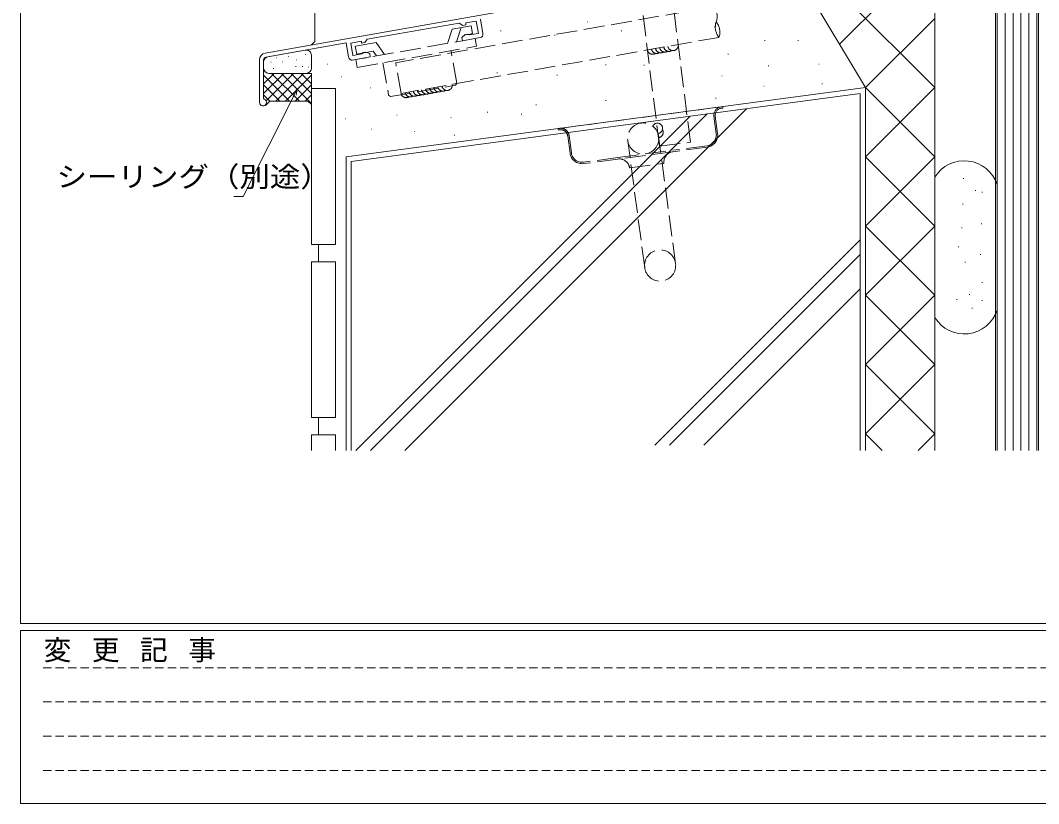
# Model space of a CAD drawing. Units: millimetres, scale not verified. Extents: x -594 to 539, y -420 to 386.
# Drawn here: x -590 to -296, y -420 to -193.8 of the extents above; entities that cross this region are included whole.
import ezdxf
from ezdxf.enums import TextEntityAlignment as Align

# ---------------------------------------------------------------- set-up
doc = ezdxf.new("R2010")
doc.units = ezdxf.units.MM
doc.header["$LTSCALE"] = 2
doc.linetypes.add('DASHED1', pattern=[1.8, 1.2, -0.6])
doc.linetypes.add('DASHED3', pattern=[4, 3, -1])
for name, color, linetype, lineweight in [('0-1_YKK_ZWAK', 7, 'Continuous', 9), ('0-3_YKK_11', 7, 'Continuous', 9), ('0-5_YKK_13', 4, 'Continuous', 9), ('0-6_YKK_D', 6, 'Continuous', 9), ('0-7_YSS_K', 3, 'Continuous', 9)]:
    doc.layers.add(name, color=color, linetype=linetype, lineweight=lineweight)
doc.styles.add('ＭＳ ゴシック', font='')
doc.styles.get('ＭＳ ゴシック').set_extended_font_data('MS Gothic')

msp = doc.modelspace()

# ---------------------------------------------------------------- linework, layer by layer
at = {"layer": '0-1_YKK_ZWAK'}
for p, q in [((-590, -368), (-590, 382)), ((510, -368), (-590, -368)), ((-590, -420), (-590, -370)), ((456, -370), (-590, -370)), ((-590, -420), (456, -420))]:
    msp.add_line(p, q, dxfattribs=at)
at = {"layer": '0-1_YKK_ZWAK', "linetype": 'DASHED1'}
for p, q in [((-583.431, -380.732), (-228.87, -380.732)), ((-583.431, -390.63), (-228.87, -390.63)), ((-583.431, -400.528), (-228.87, -400.528)), ((-583.431, -410.426), (-228.87, -410.426))]:
    msp.add_line(p, q, dxfattribs=at)
at = {"layer": '0-3_YKK_11'}
for p, q in [((-434.153, -188.184), (-519.296, -203.197)), ((-461.387, -194.509), (-458.378, -193.978)), ((-458.378, -193.978), (-457.752, -197.524)), ((-456.42, -197.593), (-457.149, -193.457)), ((-489.845, -199.222), (-463.255, -194.534)), ((-463.255, -194.534), (-462.271, -195.223)), ((-462.271, -195.223), (-461.387, -195.068)), ((-461.387, -195.068), (-461.387, -194.509)), ((-494.618, -200.369), (-491.531, -199.824)), ((-491.531, -199.824), (-491.531, -200.383)), ((-490.535, -200.207), (-489.845, -199.222)), ((-461.53, -197.834), (-462.526, -198.67)), ((-462.526, -198.67), (-462.352, -199.655)), ((-462.352, -199.655), (-457.231, -198.752)), ((-460.866, -197.717), (-461.53, -197.834)), ((-460.64, -197.855), (-460.866, -197.717)), ((-460.414, -197.993), (-460.64, -197.855)), ((-457.752, -197.524), (-460.414, -197.993)), ((-519.088, -204.379), (-495.951, -200.299)), ((-495.951, -200.299), (-495.222, -204.435)), ((-493.993, -203.914), (-494.618, -200.369)), ((-491.531, -200.383), (-490.535, -200.207)), ((-520.949, -205.166), (-520.949, -217.488)), ((-519.749, -216.288), (-519.749, -205.166)), ((-494.063, -205.246), (-488.942, -204.343)), ((-491.331, -203.445), (-493.993, -203.914)), ((-491.166, -203.238), (-491.331, -203.445)), ((-491.001, -203.031), (-491.166, -203.238)), ((-490.337, -202.914), (-491.001, -203.031)), ((-489.116, -203.359), (-490.337, -202.914)), ((-488.942, -204.343), (-489.116, -203.359)), ((-519.564, -216.565), (-519.749, -216.288))]:
    msp.add_line(p, q, dxfattribs=at)
for centre, radius, start, end in [((-457.405, -197.767), 1, 280, 10), ((-518.949, -205.166), 2, 99.99998, 180.00002), ((-518.949, -205.166), 0.8, 99.99998, 180.00002), ((-494.237, -204.261), 1, 190.00002, 280), ((-519.949, -217.488), 1, 180.00002, 67.38011)]:
    msp.add_arc(centre, radius, start, end, dxfattribs=at)
at = {"layer": '0-5_YKK_13', "linetype": 'DASHED3'}
for p, q in [((-466.626, -200.408), (-465.295, -196.315)), ((-459.788, -195.344), (-465.295, -196.315)), ((-464.032, -199.951), (-462.701, -195.858)), ((-459.788, -195.344), (-459.389, -197.609)), ((-458.636, -199), (-493.104, -205.077)), ((-459.389, -197.609), (-461.057, -197.903)), ((-458.236, -201.265), (-458.636, -199)), ((-487.272, -200.19), (-493.272, -201.248)), ((-493.272, -201.248), (-492.872, -203.513)), ((-488.116, -202.675), (-492.872, -203.513)), ((-492.705, -207.342), (-458.236, -201.265)), ((-487.167, -204.03), (-488.116, -202.675)), ((-484.867, -203.625), (-487.272, -200.19)), ((-463.973, -211.923), (-465.622, -202.567)), ((-493.104, -205.077), (-492.705, -207.342)), ((-485.319, -206.04), (-483.669, -215.396)), ((-483.09, -215.801), (-464.378, -212.502)), ((-463.973, -211.923), (-464.378, -212.502)), ((-483.09, -215.801), (-483.669, -215.396)), ((-387.605, -219.147), (-387.109, -219.081)), ((-389.72, -221.447), (-389.046, -226.502)), ((-389.323, -221.394), (-388.649, -226.449)), ((-434.689, -225.421), (-434.193, -225.355)), ((-431.273, -232.129), (-431.946, -227.073)), ((-430.876, -232.076), (-431.55, -227.021)), ((-409.719, -265.171), (-414.607, -228.496)), ((-400.798, -263.983), (-405.685, -227.307)), ((-417.481, -233.418), (-401.622, -231.305)), ((-401.569, -231.702), (-417.429, -233.815)), ((-391.709, -229.984), (-401.622, -231.305)), ((-391.656, -230.381), (-401.569, -231.702)), ((-417.481, -233.418), (-427.394, -234.739)), ((-417.429, -233.815), (-427.341, -235.136)), ((-414.059, -236.392), (-404.146, -235.072))]:
    msp.add_line(p, q, dxfattribs=at)
for points in [[(-434.689, -225.421), (-434.741, -225.025), (-434.246, -224.959), (-387.658, -218.751)], [(-387.658, -218.751), (-387.162, -218.685), (-387.109, -219.081)]]:
    msp.add_lwpolyline(points, dxfattribs=at)
msp.add_circle((-410.146, -227.901), 4.5, dxfattribs=at)
for centre, radius, start, end in [((-387.341, -221.13), 2.4, 97.59, 187.59), ((-387.341, -221.13), 2, 97.59, 187.59), ((-433.929, -227.338), 2.4, 7.59, 97.59), ((-433.929, -227.338), 2, 7.59, 97.59), ((-392.119, -226.911), 3.1, 277.59, 7.59), ((-392.119, -226.911), 3.5, 277.59, 7.59), ((-427.803, -231.666), 3.5, 187.59, 277.59), ((-427.803, -231.666), 3.1, 187.59, 277.59), ((-401.173, -234.675), 3, 97.59, 187.59), ((-417.032, -236.789), 3, 7.59, 97.59), ((-405.259, -264.577), 4.5, 7.59, 187.59), ((-405.259, -264.577), 4.5, 187.59, 7.59)]:
    msp.add_arc(centre, radius, start, end, dxfattribs=at)
at = {"layer": '0-6_YKK_D'}
for p, q in [((-511.197, -214.985), (-510.024, -213.673)), ((-510.024, -213.673), (-510.791, -215.191)), ((-510.024, -213.673), (-510.384, -215.396)), ((-510.791, -215.191), (-525.659, -244.611)), ((-525.659, -244.611), (-528.359, -244.611))]:
    msp.add_line(p, q, dxfattribs=at)
at = {"layer": '0-7_YSS_K'}
for p, q in [((-308.454, -143.184), (-308.455, -318)), ((-307.954, -143.684), (-307.955, -318)), ((-305.654, -143.684), (-305.655, -318)), ((-303.354, -143.684), (-303.355, -318)), ((-301.054, -143.684), (-301.055, -318)), ((-298.754, -143.684), (-298.755, -318)), ((-296.455, -318), (-296.454, -143.684)), ((-295.955, -318), (-295.954, -143.184)), ((-325.954, -213.187), (-325.954, -148.184)), ((-376.102, -163.039), (-325.954, -213.187)), ((-375.953, -163.184), (-345.952, -213.187)), ((-325.954, -173.191), (-353.451, -200.688)), ((-504.951, -186.613), (-504.951, -199.844)), ((-325.954, -193.189), (-345.952, -213.187)), ((-451.305, -196.767), (-451.205, -196.767)), ((-426.245, -194.199), (-426.145, -194.199)), ((-416.531, -196.759), (-416.331, -196.759)), ((-389.597, -195.51), (-389.397, -195.51)), ((-504.951, -199.844), (-505.951, -200.844)), ((-435.796, -198.007), (-435.596, -198.007)), ((-375.149, -199.613), (-374.949, -199.613)), ((-365.517, -199.613), (-365.317, -199.613)), ((-518.51, -204.277), (-507.712, -202.373)), ((-519.749, -207.584), (-519.749, -205.754)), ((-516.093, -204.564), (-515.993, -204.564)), ((-516.093, -204.564), (-515.993, -204.564)), ((-514.3, -205.783), (-514.2, -205.783)), ((-512.542, -204.205), (-512.442, -204.205)), ((-510.282, -205.173), (-510.182, -205.173)), ((-507.699, -203.668), (-507.599, -203.668)), ((-505.952, -203.85), (-505.952, -207.584)), ((-385.673, -203.537), (-385.473, -203.537)), ((-517.636, -205.854), (-517.536, -205.854)), ((-516.977, -207.693), (-516.777, -207.693)), ((-510.52, -207.088), (-510.32, -207.088)), ((-508.623, -207.128), (-508.423, -207.128)), ((-506.838, -207.252), (-506.738, -207.252)), ((-501.425, -206.399), (-501.325, -206.399)), ((-420.991, -206.569), (-420.791, -206.569)), ((-409.932, -206.748), (-409.732, -206.748)), ((-374.079, -206.926), (-373.879, -206.926)), ((-359.417, -206.399), (-359.317, -206.399)), ((-519.749, -214.913), (-513.92, -209.084)), ((-519.749, -212.085), (-516.748, -209.084)), ((-519.749, -209.605), (-512.268, -217.086)), ((-519.053, -217.045), (-511.091, -209.084)), ((-518.249, -209.084), (-505.952, -209.084)), ((-517.442, -209.084), (-509.439, -217.086)), ((-516.265, -217.086), (-508.263, -209.084)), ((-514.614, -209.084), (-505.954, -217.744)), ((-513.437, -217.086), (-505.952, -209.601)), ((-511.785, -209.084), (-505.952, -214.917)), ((-508.957, -209.084), (-505.952, -212.089)), ((-505.952, -209.084), (-505.952, -218.086)), ((-497.356, -210.038), (-497.256, -210.038)), ((-452.384, -208.888), (-452.184, -208.888)), ((-435.082, -209.602), (-434.882, -209.602)), ((-387.476, -209.824), (-387.376, -209.824)), ((-519.749, -212.434), (-515.096, -217.086)), ((-510.608, -217.086), (-505.952, -212.43)), ((-505.952, -213.488), (-498.952, -213.488)), ((-505.952, -213.488), (-505.952, -258.488)), ((-498.952, -213.488), (-498.952, -258.488)), ((-495.952, -233.187), (-345.952, -213.187)), ((-489.002, -213.248), (-488.902, -213.248)), ((-375.267, -212.82), (-375.167, -212.82)), ((-358.56, -212.099), (-358.36, -212.099)), ((-345.952, -318), (-345.952, -213.187)), ((-345.952, -213.187), (-345.952, -318)), ((-345.952, -213.187), (-325.954, -233.185)), ((-325.954, -213.187), (-345.952, -233.185)), ((-325.954, -213.187), (-325.954, -318)), ((-519.749, -215.262), (-517.925, -217.086)), ((-517.941, -217.086), (-519.246, -218.391)), ((-507.78, -217.086), (-505.952, -215.258)), ((-347.452, -214.901), (-494.452, -234.5)), ((-420.991, -216.915), (-420.791, -216.915)), ((-389.24, -216.201), (-389.04, -216.201)), ((-347.452, -214.958), (-347.452, -318)), ((-380.276, -219.277), (-478.999, -318)), ((-455.238, -220.304), (-455.038, -220.304)), ((-441.147, -218.163), (-440.947, -218.163)), ((-496.07, -222.238), (-495.97, -222.238)), ((-396.594, -221.453), (-493.141, -318)), ((-391.699, -220.8), (-488.899, -318)), ((-481.291, -221.168), (-481.191, -221.168)), ((-465.655, -221.81), (-465.555, -221.81)), ((-445.428, -220.839), (-445.228, -220.839)), ((-488.574, -225.234), (-488.474, -225.234)), ((-476.151, -225.877), (-476.051, -225.877)), ((-464.692, -226.904), (-464.492, -226.904)), ((-495.952, -318), (-495.952, -233.187)), ((-494.452, -234.5), (-494.452, -318)), ((-325.954, -233.185), (-345.952, -253.183)), ((-345.952, -233.185), (-325.954, -253.183)), ((-325.954, -279.598), (-325.954, -239.063)), ((-317.739, -239.447), (-317.539, -239.447)), ((-314.294, -242.892), (-314.094, -242.892)), ((-312.326, -243.384), (-312.126, -243.384)), ((-307.954, -277.453), (-307.954, -241.208)), ((-317.985, -246.829), (-317.785, -246.829)), ((-312.572, -252.488), (-312.372, -252.488)), ((-325.954, -253.183), (-345.952, -273.182)), ((-345.952, -253.183), (-325.954, -273.182)), ((-318.231, -253.719), (-318.031, -253.719)), ((-498.952, -258.488), (-505.952, -258.488)), ((-503.952, -258.488), (-503.952, -263.488)), ((-347.452, -257.163), (-406.789, -316.5)), ((-347.452, -261.406), (-402.546, -316.5)), ((-319.216, -259.132), (-319.016, -259.132)), ((-312.818, -261.347), (-312.618, -261.347)), ((-498.952, -263.488), (-505.952, -263.488)), ((-505.952, -263.488), (-505.952, -308.488)), ((-498.952, -263.488), (-498.952, -308.488)), ((-317.247, -263.561), (-317.047, -263.561)), ((-312.326, -269.467), (-312.126, -269.467)), ((-347.452, -271.305), (-392.646, -316.5)), ((-325.954, -273.182), (-345.952, -293.18)), ((-345.952, -273.182), (-325.954, -293.18)), ((-316.017, -272.911), (-315.817, -272.911)), ((-319.708, -274.388), (-319.508, -274.388)), ((-312.326, -274.634), (-312.126, -274.634)), ((-315.279, -276.849), (-315.079, -276.849)), ((-325.954, -293.18), (-345.952, -313.178)), ((-345.952, -293.18), (-325.954, -313.178)), ((-498.952, -308.488), (-505.952, -308.488)), ((-503.952, -308.488), (-503.952, -313.488)), ((-498.952, -313.488), (-505.952, -313.488)), ((-505.952, -313.488), (-505.952, -318)), ((-498.952, -313.488), (-498.952, -318)), ((-345.952, -313.178), (-341.129, -318)), ((-325.954, -313.178), (-330.776, -318))]:
    msp.add_line(p, q, dxfattribs=at)
at = {"layer": '0-7_YSS_K', "linetype": 'DASHED3'}
for p, q in [((-396.516, -228.969), (-403.149, -176.042)), ((-405.446, -230.089), (-412.079, -177.161)), ((-389.835, -189.808), (-481.626, -205.994)), ((-388.272, -198.672), (-480.064, -214.857)), ((-480.06, -214.857), (-481.623, -205.993)), ((-405.446, -230.089), (-396.516, -228.969))]:
    msp.add_line(p, q, dxfattribs=at)
at = {"layer": '0-7_YSS_K'}
msp.add_lwpolyline([(-517.941, -217.086), (-506.952, -217.086), (-505.952, -218.086)], dxfattribs=at)
at = {"layer": '0-7_YSS_K', "linetype": 'DASHED3'}
for centre, radius, start, end in [((-393.283, -192.701), 4.5, 340.0002, 40.00015), ((-384.825, -195.779), 4.5, 160.00015, 220.0002), ((-392.501, -197.133), 4.5, 340.00015, 40.0002), ((-407.45, -202.053), 1.5, 190.00009, 303.57828), ((-406.268, -201.845), 1.5, 190.00009, 303.57828), ((-405.086, -201.636), 1.5, 190.00009, 303.57828), ((-403.904, -201.428), 1.5, 190.00009, 303.57828), ((-402.723, -201.22), 1.5, 190.00009, 303.57828), ((-401.541, -201.011), 1.5, 190.00009, 10.00009), ((-477.405, -214.388), 1.5, 190.00009, 303.57828), ((-476.223, -214.18), 1.5, 190.00009, 303.57828), ((-475.041, -213.972), 1.5, 190.00009, 303.57828), ((-473.859, -213.763), 1.5, 190.00009, 303.57828), ((-472.678, -213.555), 1.5, 190.00009, 303.57828), ((-471.496, -213.346), 1.5, 190.00009, 303.57828), ((-470.314, -213.138), 1.5, 190.00009, 303.57828), ((-469.132, -212.93), 1.5, 190.00009, 303.57828), ((-467.95, -212.721), 1.5, 190.00009, 303.57828), ((-466.769, -212.513), 1.5, 190.00009, 10.00009), ((-478.586, -214.597), 1.5, 190.00009, 303.57828), ((-406.042, -224.953), 1.5, 278.48982, 155.48543), ((-405.865, -226.14), 1.5, 278.48982, 32.06799)]:
    msp.add_arc(centre, radius, start, end, dxfattribs=at)
at = {"layer": '0-7_YSS_K'}
for centre, radius, start, end in [((-507.452, -203.85), 1.5, 0, 100), ((-518.249, -205.754), 1.5, 100, 180), ((-518.249, -207.584), 1.5, 180, 270), ((-507.452, -207.584), 1.5, 270, 0), ((-317.454, -244.33), 10, 18.19487, 148.21165), ((-317.454, -274.33), 10, 211.78833, 341.80511)]:
    msp.add_arc(centre, radius, start, end, dxfattribs=at)

# ---------------------------------------------------------------- texts
at = {"layer": '0-1_YKK_ZWAK', "insert": (-583.265, -379.209), "char_height": 5.865, "attachment_point": 7, "style": 'ＭＳ ゴシック'}
msp.add_mtext('\\T1.16;変\\~更\\~記\\~事', dxfattribs=at)
at = {"layer": '0-6_YKK_D', "color": 7, "style": 'ＭＳ ゴシック', "width": 1.1}
msp.add_text('シーリング（別途）', height=5.865, dxfattribs=at).set_placement((-579.559, -243.611), align=Align.BOTTOM_LEFT)

doc.saveas('drawing.dxf')
